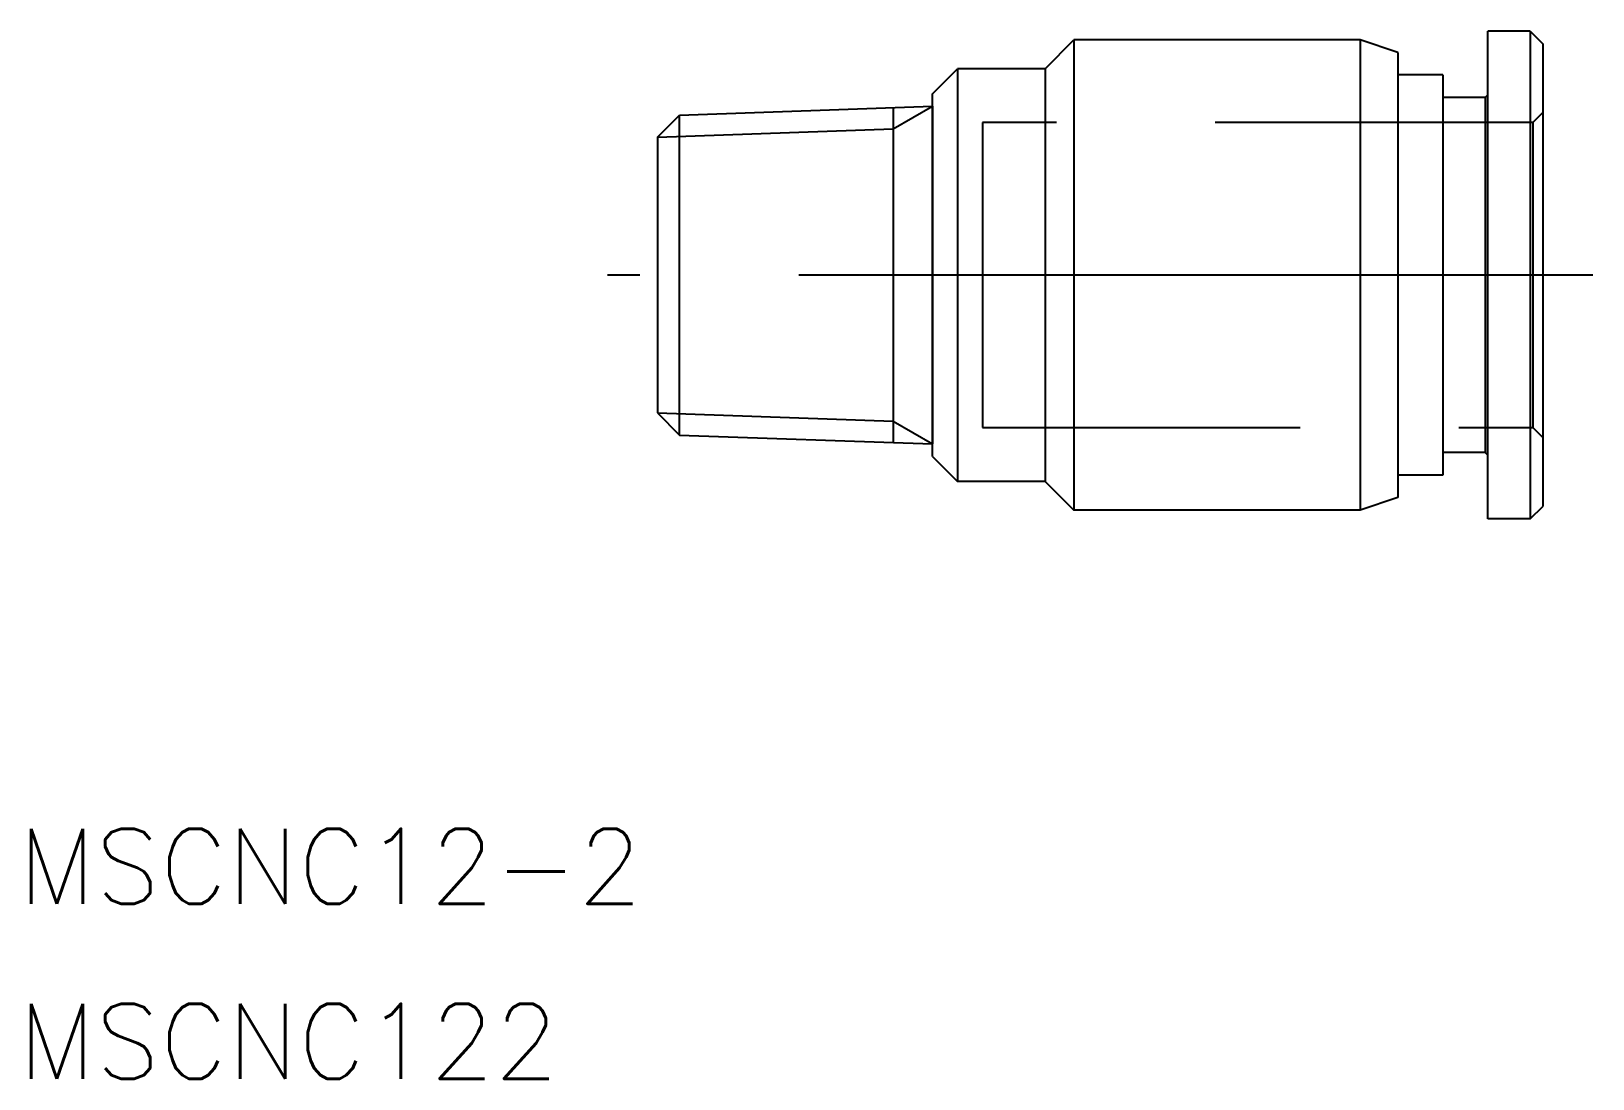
# Model space of a CAD drawing. Extents: x -88 to 13, y -32 to 12.
# Drawn here: x -88.3 to -25.9, y -32.1 to 9.8 of the extents above; entities that cross this region are included whole.
import ezdxf

# ---------------------------------------------------------------- set-up
doc = ezdxf.new("R2010")
doc.units = 0
doc.linetypes.add('CENTER', pattern=[50.8, 31.75, -6.35, 6.35, -6.35])
doc.linetypes.add('DASHED', pattern=[19.05, 12.7, -6.35])
doc.layers.get('0').update_dxf_attribs({"linetype": 'CONTINUOUS'})
doc.layers.add('CENTER', color=1, linetype='CENTER')
doc.styles.get("Standard").update_dxf_attribs({"font": 'txt.shx', "height": 3, "bigfont": 'bigfont.shx'})

msp = doc.modelspace()

# ---------------------------------------------------------------- linework, layer by layer
at = {"color": 7, "linetype": 'CONTINUOUS'}
for p, q in [((-47.775623, 8.25), (-46.625623, 9.4)), ((-46.625623, 9.4), (-46.625623, -9.4)), ((-35.175623, 9.4), (-46.625623, 9.4)), ((-35.175623, 9.4), (-35.175623, -9.4)), ((-33.675623, 8.9), (-35.175623, 9.4)), ((-30.075623, -9.75), (-30.075623, 9.75)), ((-28.375623, 9.75), (-30.075623, 9.75)), ((-28.375623, 9.75), (-28.375623, -9.75)), ((-28.375623, 9.75), (-27.875623, 9.25)), ((-33.675623, 8.9), (-33.675623, -8.9)), ((-27.875623, 9.25), (-27.875623, -9.25)), ((-52.275623, 7.25), (-51.275623, 8.25)), ((-51.275623, 8.25), (-51.275623, -8.25)), ((-47.775623, 8.25), (-51.275623, 8.25)), ((-47.775623, 8.25), (-47.775623, -8.25)), ((-31.875623, 8), (-33.675623, 8)), ((-31.875623, 8), (-31.875623, -8)), ((-52.275623, -7.25), (-52.275623, 7.25)), ((-30.175623, 7.1), (-31.875623, 7.1)), ((-30.175623, 7.1), (-30.075623, 7.2)), ((-30.175623, 7.1), (-30.175623, -7.1)), ((-63.275623, 5.512626), (-62.388649, 6.3996)), ((-62.388649, 6.3996), (-52.275623, 6.752755)), ((-62.388649, -6.3996), (-62.388649, 6.3996)), ((-53.853708, 6.697647), (-53.853708, -6.697647)), ((-52.275623, 6.752755), (-52.275623, -6.752755)), ((-63.275623, 5.512626), (-63.275623, -5.512626)), ((-63.275623, -5.512626), (-62.388649, -6.3996)), ((-62.388649, -6.3996), (-52.275623, -6.752755)), ((-52.275623, -7.25), (-51.275623, -8.25)), ((-30.175623, -7.1), (-31.875623, -7.1)), ((-30.175623, -7.1), (-30.075623, -7.2)), ((-31.875623, -8), (-33.675623, -8)), ((-47.775623, -8.25), (-51.275623, -8.25)), ((-47.775623, -8.25), (-46.625623, -9.4)), ((-33.675623, -8.9), (-35.175623, -9.4)), ((-28.375623, -9.75), (-27.875623, -9.25)), ((-35.175623, -9.4), (-46.625623, -9.4)), ((-28.375623, -9.75), (-30.075623, -9.75))]:
    msp.add_line(p, q, dxfattribs=at)
at = {"color": 3, "linetype": 'CONTINUOUS'}
for p, q in [((-53.853708, 5.841647), (-52.275623, 6.752755)), ((-63.275623, 5.512626), (-53.853708, 5.841647)), ((-63.275623, -5.512626), (-53.853708, -5.841647)), ((-53.853708, -5.841647), (-52.275623, -6.752755))]:
    msp.add_line(p, q, dxfattribs=at)
at = {"color": 3, "linetype": 'DASHED'}
for p, q in [((-27.875623, 6.5), (-28.275623, 6.1)), ((-28.275623, 6.1), (-50.275623, 6.1)), ((-50.275623, 6.1), (-50.275623, -6.1)), ((-28.275623, 6.1), (-28.275623, -6.1)), ((-50.275623, -6.1), (-28.275623, -6.1)), ((-28.275623, -6.1), (-27.875623, -6.5))]:
    msp.add_line(p, q, dxfattribs=at)
at = {"layer": 'CENTER', "color": 1, "linetype": 'CENTER'}
msp.add_line((-25.875623, 0), (-65.275623, 0), dxfattribs=at)

# ---------------------------------------------------------------- texts
at = {"color": 7, "linetype": 'CONTINUOUS'}
for s, p in [('MSCNC12-2', (-88.832374, -25.139791)), ('MSCNC122', (-88.832374, -32.139791))]:
    msp.add_text(s, height=3, dxfattribs=at).set_placement(p)

doc.saveas('drawing.dxf')
